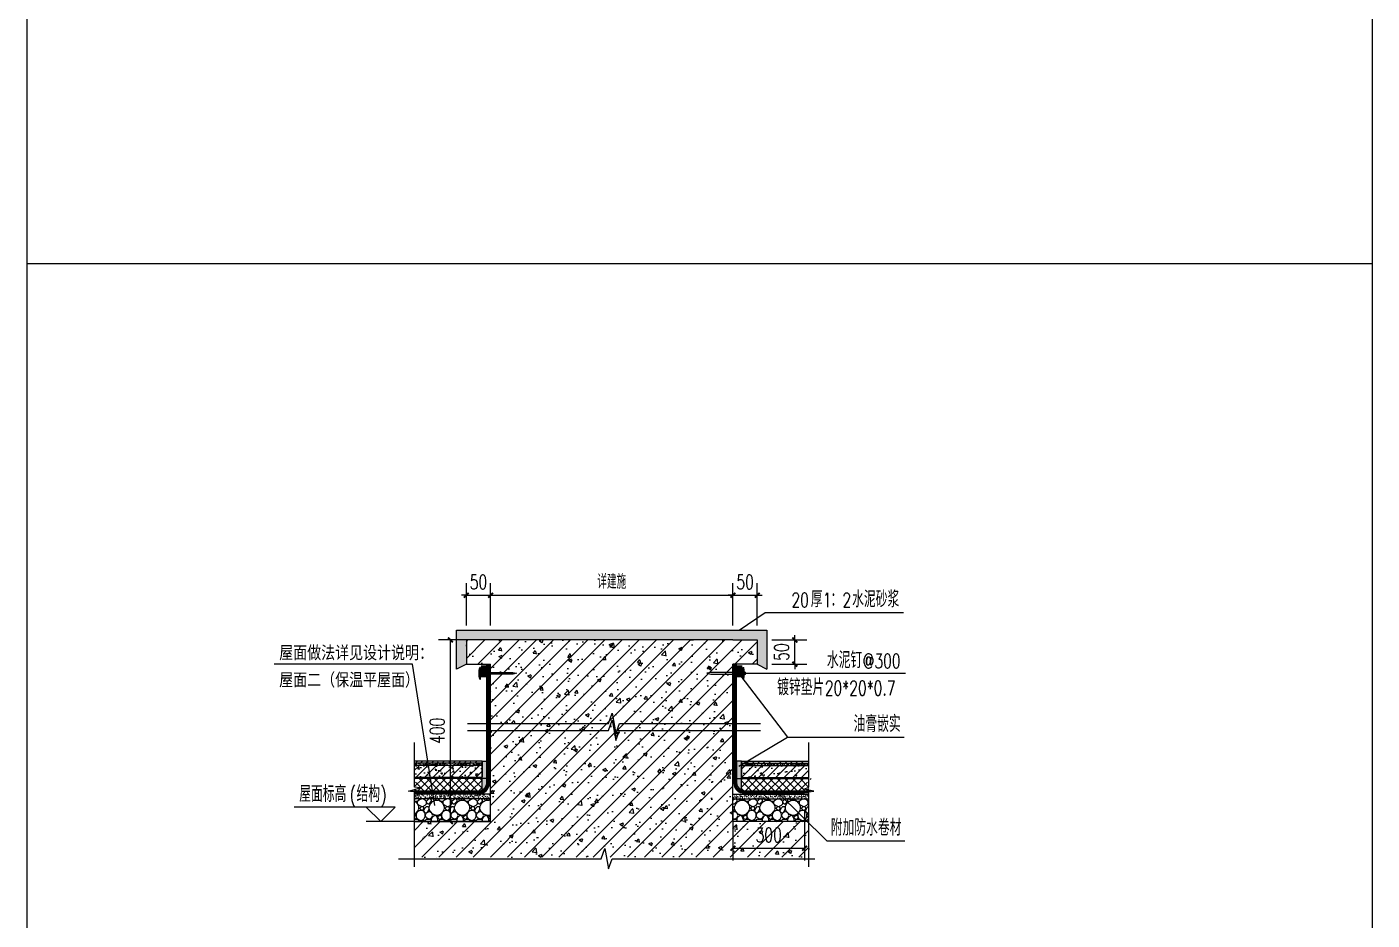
# Model space of a CAD drawing. Extents: x 1738711 to 2346805, y 1189731 to 2516152.
# Drawn here: x 1996807 to 2002358, y 1222824 to 1226512 of the extents above; entities that cross this region are included whole.
import ezdxf

# ---------------------------------------------------------------- set-up
doc = ezdxf.new("R2010")
doc.units = 0
doc.header["$LTSCALE"] = 1000
doc.header["$MEASUREMENT"] = 0
doc.linetypes.add('HIDDEN', pattern=[9.524999999999999, 6.35, -3.175])
for name, color, linetype in [('0000填充', 251, 'Continuous'), ('3', 3, 'Continuous'), ('4', 4, 'Continuous'), ('AE-BRIC', 40, 'Continuous'), ('AE-STRU-MATE', 8, 'Continuous'), ('DIM_ELEV', 3, 'Continuous'), ('DIM_LEAD', 3, 'Continuous'), ('DIM_SYMB', 3, 'Continuous'), ('HATCH', 9, 'Continuous'), ('LT', 3, 'Continuous'), ('PUB_DIM', 3, 'Continuous'), ('PUB_TEXT', 7, 'Continuous'), ('WALL', 40, 'Continuous'), ('WINDOW', 144, 'Continuous'), ('WINDOW_TEXT', 7, 'Continuous'), ('保温', 6, 'Continuous')]:
    doc.layers.add(name, color=color, linetype=linetype)
doc.styles.add('_HZTXT', font='SIMSUN.TTF', dxfattribs={"width": 0.8})
doc.styles.add('_TCH_DIM', font='SIMPLEX', dxfattribs={"bigfont": 'GBCBIG'})
doc.styles.add('_TCH_DIM_T3', font='SIMPLEX', dxfattribs={"width": 0.7058823529411765, "bigfont": 'GBCBIG'})
doc.dimstyles.new('_TCH_ARCH&&10', dxfattribs={"dimtxt": 29.75, "dimasz": 10, "dimexe": 25, "dimexo": 30, "dimgap": 12.625, "dimtad": 1, "dimdec": 0, "dimzin": 0, "dimdsep": 46, "dimtxsty": '_TCH_DIM_T3', "dimblk": 'ARCHTICK', "dimcen": 0.09, "dimclrt": 7, "dimazin": 2, "dimtfac": 1, "dimtdec": 0, "dimtix": 1, "dimtmove": 2, "dimatfit": 3, "dimfxl": 50, "dimtolj": 1, "dimtzin": 0, "dimarcsym": 0})
pattern_1 = [(0, (-362317.4610418715, -117735.685015968), (0, 52.5), [2.625, -7.875, 2.625, -39.375]), (0, (-362304.3360418715, -117730.435015968), (0, 52.5), [2.625, -49.875]), (0, (-362330.5860418715, -117725.185015968), (0, 52.5), [5.25, -47.25]), (0, (-362343.7110418715, -117722.560015968), (0, 52.5), [7.875, -44.625]), (0, (-362317.4610418715, -117719.935015968), (0, 52.5), [5.25, -5.25, 7.875, -34.125]), (0, (-362320.0860418715, -117712.060015968), (0, 52.5), [7.875, -44.625]), (0, (-362333.2110418715, -117709.435015968), (0, 52.5), [7.875, -18.375, 7.875, -18.375]), (0, (-362343.7110418715, -117701.560015968), (0, 52.5), [7.875, -2.625, 2.625, -39.375]), (0, (-362309.5860418715, -117696.310015968), (0, 52.5), [2.625, -49.875]), (0, (-362320.0860418715, -117691.060015968), (0, 52.5), [5.25, -47.25]), (90, (-362354.2110418715, -117688.435015968), (-52.5, 3.21459167878374e-15), [5.25, -47.25]), (90, (-362348.9610418715, -117725.185015968), (-52.5, 3.21459167878374e-15), [2.625, -5.25, 7.875, -36.75]), (90, (-362335.8360418715, -117719.935015968), (-52.5, 3.21459167878374e-15), [10.5, -2.625, 2.625, -36.75]), (90, (-362327.9610418715, -117706.810015968), (-52.5, 3.21459167878374e-15), [7.875, -44.625]), (90, (-362325.3360418715, -117730.435015968), (-52.5, 3.21459167878374e-15), [5.25, -47.25]), (90, (-362322.7110418715, -117688.435015968), (-52.5, 3.21459167878374e-15), [5.25, -47.25]), (90, (-362320.0860418715, -117719.935015968), (-52.5, 3.21459167878374e-15), [5.25, -26.25, 2.625, -18.375]), (90, (-362312.2110418715, -117693.685015968), (-52.5, 3.21459167878374e-15), [2.625, -2.625, 2.625, -44.625]), (90, (-362309.5860418715, -117717.310015968), (-52.5, 3.21459167878374e-15), [5.25, -7.875, 5.25, -34.125]), (90, (-362306.9610418715, -117730.435015968), (-52.5, 3.21459167878374e-15), [5.25, -47.25]), (45, (-362351.5860418715, -117730.435015968), (3.108624468950438e-15, 52.49999991190334), [7.424602500000001, -14.8492414, 11.13693, -40.8354373]), (45, (-362354.2110418715, -117730.435015968), (3.108624468950438e-15, 52.49999991190334), [7.42462119, -66.8215905]), (45, (-362325.3360418715, -117725.185015968), (3.108624468950438e-15, 52.49999991190334), [7.42462119, -66.8215905]), (45, (-362330.5860418715, -117698.935015968), (3.108624468950438e-15, 52.49999991190334), [7.42462119, -66.8215905]), (45, (-362306.9610418715, -117725.185015968), (3.108624468950438e-15, 52.49999991190334), [7.42462119, -66.8215905]), (45, (-362351.5860418715, -117719.935015968), (3.108624468950438e-15, 52.49999991190334), [3.71231056, -70.533897]), (45, (-362346.3360418715, -117704.185015968), (3.108624468950438e-15, 52.49999991190334), [3.71231056, -70.533897]), (45, (-362341.0860418715, -117722.560015968), (3.108624468950438e-15, 52.49999991190334), [3.71231056, -70.533897]), (45, (-362335.8360418715, -117704.185015968), (3.108624468950438e-15, 52.49999991190334), [3.71231056, -70.533897]), (45, (-362320.0860418715, -117714.685015968), (3.108624468950438e-15, 52.49999991190334), [3.71231056, -70.533897]), (45, (-362320.0860418715, -117685.810015968), (3.108624468950438e-15, 52.49999991190334), [3.71231056, -70.533897]), (45, (-362314.8360418715, -117691.060015968), (3.108624468950438e-15, 52.49999991190334), [3.71231056, -70.533897]), (45, (-362312.2110418715, -117719.935015968), (3.108624468950438e-15, 52.49999991190334), [3.71231056, -70.533897]), (45, (-362309.5860418715, -117733.060015968), (3.108624468950438e-15, 52.49999991190334), [3.71231056, -70.533897]), (45, (-362309.5860418715, -117712.060015968), (3.108624468950438e-15, 52.49999991190334), [3.71231056, -70.533897]), (45, (-362309.5860418715, -117685.810015968), (3.108624468950438e-15, 52.49999991190334), [3.71231056, -70.533897]), (45, (-362306.9610418715, -117696.310015968), (3.108624468950438e-15, 52.49999991190334), [3.71231056, -70.533897]), (135, (-362317.4610418715, -117691.060015968), (-52.49999991190334, 3.108624468950438e-15), [3.71231056, -70.533897]), (135, (-362312.2110418715, -117685.810015968), (-52.49999991190334, 3.108624468950438e-15), [3.71231056, -70.533897]), (135, (-362309.5860418715, -117696.310015968), (-52.49999991190334, 3.108624468950438e-15), [3.71231056, -70.533897]), (135, (-362301.7110418715, -117685.810015968), (-52.49999991190334, 3.108624468950438e-15), [3.71231056, -70.533897]), (135, (-362327.9610418715, -117704.185015968), (-52.49999991190334, 3.108624468950438e-15), [3.71231056, -70.533897]), (135, (-362333.2110418715, -117709.435015968), (-52.49999991190334, 3.108624468950438e-15), [3.71231056, -70.533897]), (135, (-362348.9610418715, -117722.560015968), (-52.49999991190334, 3.108624468950438e-15), [3.71231056, -70.533897]), (135, (-362343.7110418715, -117722.560015968), (-52.49999991190334, 3.108624468950438e-15), [3.71231056, -70.533897]), (135, (-362338.4610418715, -117704.185015968), (-52.49999991190334, 3.108624468950438e-15), [3.71231056, -70.533897]), (135, (-362348.9610418715, -117712.060015968), (-52.49999991190334, 3.108624468950438e-15), [3.71231056, -70.533897]), (135, (-362317.4610418715, -117719.935015968), (-52.49999991190334, 3.108624468950438e-15), [3.71231056, -70.533897]), (135, (-362309.5860418715, -117714.685015968), (-52.49999991190334, 3.108624468950438e-15), [3.71231056, -70.533897]), (135, (-362306.9610418715, -117725.185015968), (-52.49999991190334, 3.108624468950438e-15), [3.71231056, -70.533897]), (135, (-362306.9610418715, -117719.935015968), (-52.49999991190334, 3.108624468950438e-15), [3.71231056, -70.533897]), (135, (-362304.3360418715, -117730.435015968), (-52.49999991190334, 3.108624468950438e-15), [3.71231056, -70.533897]), (135, (-362346.3360418715, -117698.935015968), (-52.49999991190334, 3.108624468950438e-15), [7.42462119, -66.8215905]), (135, (-362320.0860418715, -117714.685015968), (-52.49999991190334, 3.108624468950438e-15), [7.42462119, -66.8215905]), (135, (-362322.7110418715, -117733.060015968), (-52.49999991190334, 3.108624468950438e-15), [18.56155294, -55.6846584]), (26.56505119999999, (-362354.2110418715, -117709.435015968), (52.49999977695716, 4.279677594531961e-07), [5.8695, -111.524063]), (26.56505119999999, (-362346.3360418715, -117725.185015968), (52.49999977695716, 4.279677594531961e-07), [5.8695, -111.524063]), (26.56505119999999, (-362335.8360418715, -117701.560015968), (52.49999977695716, 4.279677594531961e-07), [5.8695, -111.524063]), (26.56505119999999, (-362314.8360418715, -117735.685015968), (52.49999977695716, 4.279677594531961e-07), [5.8695, -111.524063]), (26.56505119999999, (-362322.7110418715, -117722.560015968), (52.49999977695716, 4.279677594531961e-07), [5.8695, -111.524063]), (26.56505119999999, (-362317.4610418715, -117712.060015968), (52.49999977695716, 4.279677594531961e-07), [5.8695, -111.524063]), (26.56505119999999, (-362325.3360418715, -117693.685015968), (52.49999977695716, 4.279677594531961e-07), [5.8695, -111.524063]), (26.56505119999999, (-362306.9610418715, -117696.310015968), (52.49999977695716, 4.279677594531961e-07), [5.8695, -111.524063]), (63.43494880000001, (-362348.9610418715, -117709.435015968), (5.230833899361187e-08, 52.49999996478687), [5.8695, -111.524063]), (63.43494880000001, (-362348.9610418715, -117706.810015968), (5.230833899361187e-08, 52.49999996478687), [5.8695, -111.524063]), (63.43494880000001, (-362327.9610418715, -117698.935015968), (5.230833899361187e-08, 52.49999996478687), [11.739, -105.654563]), (63.43494880000001, (-362309.5860418715, -117701.560015968), (5.230833899361187e-08, 52.49999996478687), [5.8695, -111.524063]), (63.43494880000001, (-362312.2110418715, -117709.435015968), (5.230833899361187e-08, 52.49999996478687), [5.8695, -111.524063]), (63.43494880000001, (-362338.4610418715, -117719.935015968), (5.230833899361187e-08, 52.49999996478687), [5.8695, -111.524063]), (63.43494880000001, (-362312.2110418715, -117691.060015968), (5.230833899361187e-08, 52.49999996478687), [5.8695, -111.524063]), (63.43494880000001, (-362304.3360418715, -117693.685015968), (5.230833899361187e-08, 52.49999996478687), [5.8695, -111.524063]), (116.5650512, (-362351.5860418715, -117693.685015968), (-4.279677781049429e-07, 52.49999977695715), [5.869499999999995, -111.5240629999999]), (116.5650512, (-362322.7110418715, -117735.685015968), (-4.279677781049429e-07, 52.49999977695715), [5.869499999999995, -111.5240629999999]), (116.5650512, (-362346.3360418715, -117701.560015968), (-4.279677781049429e-07, 52.49999977695715), [5.869499999999995, -111.5240629999999]), (116.5650512, (-362306.9610418715, -117706.810015968), (-4.279677781049429e-07, 52.49999977695715), [5.869499999999995, -111.5240629999999]), (116.5650512, (-362325.3360418715, -117709.435015968), (-4.279677781049429e-07, 52.49999977695715), [5.869499999999995, -111.5240629999999]), (116.5650512, (-362309.5860418715, -117698.935015968), (-4.279677781049429e-07, 52.49999977695715), [5.869499999999995, -111.5240629999999]), (116.5650512, (-362335.8360418715, -117709.435015968), (-4.279677781049429e-07, 52.49999977695715), [5.869499999999995, -111.5240629999999]), (116.5650512, (-362346.3360418715, -117719.935015968), (-4.279677781049429e-07, 52.49999977695715), [5.869499999999995, -111.5240629999999]), (153.4349488, (-362348.9610418715, -117696.310015968), (-52.49999996478687, 5.230834521086081e-08), [5.8695, -111.524063]), (153.4349488, (-362330.5860418715, -117725.185015968), (-52.49999996478687, 5.230834521086081e-08), [5.8695, -111.524063]), (153.4349488, (-362341.0860418715, -117701.560015968), (-52.49999996478687, 5.230834521086081e-08), [5.8695, -111.524063]), (153.4349488, (-362309.5860418715, -117722.560015968), (-52.49999996478687, 5.230834521086081e-08), [5.8695, -111.524063]), (153.4349488, (-362317.4610418715, -117735.685015968), (-52.49999996478687, 5.230834521086081e-08), [5.8695, -111.524063]), (153.4349488, (-362312.2110418715, -117693.685015968), (-52.49999996478687, 5.230834521086081e-08), [5.8695, -111.524063]), (153.4349488, (-362320.0860418715, -117712.060015968), (-52.49999996478687, 5.230834521086081e-08), [5.8695, -111.524063]), (153.4349488, (-362348.9610418715, -117696.310015968), (-52.49999996478687, 5.230834521086081e-08), [5.8695, -111.524063]), (153.4349488, (-362301.7110418715, -117709.435015968), (-52.49999996478687, 5.230834521086081e-08), [5.8695, -111.524063]), (243.4349488, (-362351.5860418715, -117730.435015968), (-5.230832345048952e-08, -52.49999996478687), [5.8695, -111.524063])]
pattern_2 = [(45, (-362354.2110418715, -117735.685015968), (-11.22532015133644, 11.22532015133644), []), (45, (-362342.9857168701, -117735.685015968), (-11.22532015133644, 11.22532015133644), [7.9375, -3.96875])]
pattern_3 = [(37.50000000000001, (-362354.2110418715, -117735.685015968), (-0.160003129598405, 4.894132373293424), [0, -3.8608, 0, -4.318000000000001, 0, -4.1275]), (7.499999999999999, (-362354.2110418715, -117735.685015968), (4.495232831380026, 7.168251005683541), [0, -2.0828, 0, -3.4798, 0, -1.3335]), (327.5, (-362357.335241871, -117735.685015968), (7.909923702414579, 0.01437184678545611), [0, -1.27, 0, -4.572, 0, -5.969]), (317.5, (-362357.335241871, -117735.685015968), (7.635564524722972, 2.229293232572162), [0, -0.635, 0, -2.9972, 0, -3.429])]
pattern_4 = [(45, (-362354.2110418715, -117735.685015968), (-8.838834764831843, 8.838834764831844), []), (49.99999999999999, (-362354.2110418715, -117735.685015968), (35.86300913003767, -3.137606749129755), [3.75, -41.25]), (355, (-362354.2110418715, -117735.685015968), (-6.937566680650001, 37.60960668500059), [3, -33]), (100.4514, (-362351.2224578708, -117735.9464829681), (28.92546908570108, 34.47197710304768), [3.1870095, -35.0571056]), (46.18420000000002, (-362354.2110418715, -117725.685015968), (53.36205243128222, -8.275950716450904), [5.624999999999995, -61.87499999999996]), (96.6356, (-362349.7642046213, -117726.3746813182), (46.73313527743517, 48.70589354502209), [4.780514399999999, -52.58565]), (351.1842, (-362354.2110418715, -117725.685015968), (46.73309725668136, 48.70593004626623), [4.5, -49.5]), (21, (-362349.2110418715, -117728.185015968), (29.84535260592308, -20.13094453326694), [3.75, -41.25]), (326.0000000000001, (-362349.2110418715, -117728.185015968), (12.16576659607909, 36.25750225234265), [3, -33]), (71.4514, (-362346.7239302211, -117729.8625962681), (42.0111314290745, 16.12652483549762), [3.1870095, -35.0571056]), (37.50000000000001, (-362354.2110418715, -117735.685015968), (0.6079927658645334, 16.64469269156557), [0, -32.59999999999999, 0, -33.5, 0, -33.125]), (7.499999999999999, (-362354.2110418715, -117735.685015968), (13.15347687210743, 19.72058559411801), [0, -19.1, 0, -31.85, 0, -12.625]), (327.5, (-362365.36104187, -117735.685015968), (26.69112180862045, -1.12774358671899), [0, -12.5, 0, -39, 0, -51.75]), (317.5, (-362370.36104187, -117735.685015968), (29.15930846711931, 5.005249116615882), [0, -16.25, 0, -25.9, 0, -36.75])]
pattern_5 = [(45, (-362354.2110418715, -117731.685015968), (-7.857724105935508, 7.857724105935509), []), (135, (-362354.2110418715, -117731.685015968), (-7.857724105935509, -7.857724105935508), [])]
pattern_6 = [(37.50000000000001, (-362354.2110418715, -117735.685015968), (-0.2000039119980063, 6.11766546661678), [0, -4.826, 0, -5.397500000000001, 0, -5.159375000000001]), (7.499999999999999, (-362354.2110418715, -117735.685015968), (5.619041039225032, 8.960313757104426), [0, -2.6035, 0, -4.34975, 0, -1.666875]), (327.5, (-362358.1162918713, -117735.685015968), (9.887404628018224, 0.01796480848182014), [0, -1.5875, 0, -5.715, 0, -7.461250000000001]), (317.5, (-362358.1162918713, -117735.685015968), (9.544455655903715, 2.786616540715202), [0, -0.79375, 0, -3.7465, 0, -4.28625])]

# ---------------------------------------------------------------- blocks, each defined once
blk = doc.blocks.new('DINGZI')
at = {"layer": 'WINDOW', "linetype": 'ByBlock'}
for p, q in [((-30.84766016970389, 18.78773624077439), (-41.66627048025839, 16.62768540252)), ((-41.66627048025839, 16.62768540252), (-30.84766016993672, 14.58368244208395)), ((61.43212714721449, 18.96943968697451), (-30.84766016970389, 18.78773624077439)), ((-30.84766016993672, 14.58368244208395), (61.43212714744732, 14.7653858885169)), ((61.43212714744732, 34.19219074165449), (64.02112567424774, 34.19219074188732)), ((61.43212714744732, 0), (61.43212714744732, 34.19219074165449)), ((61.43212714744732, 14.7653858885169), (61.43212714721449, 18.96943968697451)), ((64.02112567424774, 0), (61.43212714744732, 0))]:
    blk.add_line(p, q, dxfattribs=at)
blk.add_arc((-19.91785469138995, 17.09609537082724), 85.66229568368618, 348.4878635471591, 11.51213645284096, dxfattribs=at)
blk = doc.blocks.new('_ArchTick')
at = {"color": 0, "linetype": 'ByBlock', "const_width": 0.4}
blk.add_lwpolyline([(-0.5, -0.5), (0.5, 0.5)], dxfattribs=at)
blk = doc.blocks.new('*D3973')
at = {"layer": 'Defpoints', "color": 0, "transparency": 16777216}
for p in [(-230.8485391516748, 474.0360762055498), (-148.1529479250312, 474.0360762055498), (-148.152947924947, 99.02047776518155)]:
    blk.add_point(p, dxfattribs=at)
at = {"layer": 'PUB_DIM', "color": 0, "lineweight": -2, "transparency": 16777216}
for p, q in [((-178.1529479250312, 474.0360762055498), (-255.8485391516748, 474.0360762055498)), ((-230.8485391516749, 99.02047776518158), (-230.8485391516748, 474.0360762055498)), ((-178.152947924947, 99.02047776518157), (-255.8485391516749, 99.02047776518158))]:
    blk.add_line(p, q, dxfattribs=at)
at = {"layer": 'PUB_DIM', "color": 0, "lineweight": -2, "transparency": 16777216, "xscale": 10, "yscale": 10, "zscale": 10}
for p, rotation in [((-230.8485391516748, 474.0360762055498), 90), ((-230.8485391516749, 99.02047776518158), 270)]:
    blk.add_blockref('_ArchTick', p, dxfattribs=dict(at, rotation=rotation))
at = {"layer": 'PUB_DIM', "color": 7, "transparency": 16777216, "insert": (-258.3485391516749, 286.5282769853656), "char_height": 29.75, "attachment_point": 5, "rotation": 90, "style": '_TCH_DIM_T3'}
blk.add_mtext('\\A1;400', dxfattribs=at)
blk = doc.blocks.new('*D3974')
at = {"layer": 'Defpoints', "color": 0, "transparency": 16777216}
for p in [(351.8470520749106, 566.2583783821453), (-148.1529479250312, 474.0360762053169), (351.8470520749106, 474.0360762053022)]:
    blk.add_point(p, dxfattribs=at)
at = {"layer": 'PUB_DIM', "color": 0, "lineweight": -2, "transparency": 16777216}
for p, q in [((-148.1529479250312, 504.0360762053169), (-148.1529479250312, 591.2583783821453)), ((351.8470520749106, 504.0360762053022), (351.8470520749106, 591.2583783821453)), ((-148.1529479250312, 566.2583783821453), (351.8470520749106, 566.2583783821453))]:
    blk.add_line(p, q, dxfattribs=at)
at = {"layer": 'PUB_DIM', "color": 0, "lineweight": -2, "transparency": 16777216, "xscale": 10, "yscale": 10, "zscale": 10, "rotation": 180}
blk.add_blockref('_ArchTick', (-148.1529479250312, 566.2583783821453), dxfattribs=at)
at = {"layer": 'PUB_DIM', "color": 0, "lineweight": -2, "transparency": 16777216, "xscale": 10, "yscale": 10, "zscale": 10}
blk.add_blockref('_ArchTick', (351.8470520749106, 566.2583783821453), dxfattribs=at)
at = {"layer": 'PUB_DIM', "color": 7, "transparency": 16777216, "insert": (101.8470520749397, 594.5786908821453), "char_height": 29.75, "attachment_point": 5, "style": '_TCH_DIM_T3'}
blk.add_mtext('\\A1;详建施', dxfattribs=at)
blk = doc.blocks.new('*D3975')
at = {"layer": 'Defpoints', "color": 0, "transparency": 16777216}
for p in [(351.8470520749688, 153.5285337246023), (499.3942379315849, 153.5285337246023), (499.3942379315849, 44.05565605692932)]:
    blk.add_point(p, dxfattribs=at)
at = {"layer": 'PUB_DIM', "color": 0, "lineweight": -2, "transparency": 16777216}
for p, q in [((351.8470520749688, 123.5285337246023), (351.8470520749688, 19.05565605692931)), ((499.3942379315849, 123.5285337246023), (499.3942379315849, 19.05565605692934)), ((351.8470520749688, 44.05565605692932), (499.3942379315849, 44.05565605692932))]:
    blk.add_line(p, q, dxfattribs=at)
at = {"layer": 'PUB_DIM', "color": 0, "lineweight": -2, "transparency": 16777216, "xscale": 10, "yscale": 10, "zscale": 10, "rotation": 180}
blk.add_blockref('_ArchTick', (351.8470520749688, 44.05565605692932), dxfattribs=at)
at = {"layer": 'PUB_DIM', "color": 0, "lineweight": -2, "transparency": 16777216, "xscale": 10, "yscale": 10, "zscale": 10}
blk.add_blockref('_ArchTick', (499.3942379315849, 44.05565605692932), dxfattribs=at)
at = {"layer": 'PUB_DIM', "color": 7, "transparency": 16777216, "insert": (425.6206450032768, 71.55565605692932), "char_height": 29.75, "attachment_point": 5, "style": '_TCH_DIM_T3'}
blk.add_mtext('\\A1;300', dxfattribs=at)
blk = doc.blocks.new('*D3976')
at = {"layer": 'Defpoints', "color": 0, "transparency": 16777216}
for p in [(401.8470520749688, 566.2583783821319), (351.8470520749688, 474.0360762053169), (401.8470520749688, 474.0360762053169)]:
    blk.add_point(p, dxfattribs=at)
at = {"layer": 'PUB_DIM', "color": 0, "lineweight": -2, "transparency": 16777216}
for p, q in [((351.8470520749688, 504.0360762053169), (351.8470520749688, 591.2583783821319)), ((401.8470520749688, 504.0360762053169), (401.8470520749688, 591.2583783821319)), ((351.8470520749688, 566.2583783821319), (341.8470520749688, 566.2583783821319)), ((351.8470520749688, 566.2583783821319), (401.8470520749688, 566.2583783821319)), ((401.8470520749688, 566.2583783821319), (411.8470520749688, 566.2583783821319))]:
    blk.add_line(p, q, dxfattribs=at)
at = {"layer": 'PUB_DIM', "color": 0, "lineweight": -2, "transparency": 16777216, "xscale": 10, "yscale": 10, "zscale": 10}
blk.add_blockref('_ArchTick', (351.8470520749688, 566.2583783821319), dxfattribs=at)
at = {"layer": 'PUB_DIM', "color": 0, "lineweight": -2, "transparency": 16777216, "xscale": 10, "yscale": 10, "zscale": 10, "rotation": 180}
blk.add_blockref('_ArchTick', (401.8470520749688, 566.2583783821319), dxfattribs=at)
at = {"layer": 'PUB_DIM', "color": 7, "transparency": 16777216, "insert": (376.8470520749688, 593.7583783821319), "char_height": 29.75, "attachment_point": 5, "style": '_TCH_DIM_T3'}
blk.add_mtext('\\A1;50', dxfattribs=at)
blk = doc.blocks.new('*D3977')
at = {"layer": 'Defpoints', "color": 0, "transparency": 16777216}
for p in [(-148.1529479250312, 566.2583783821319), (-198.1529479250312, 474.0360762053169), (-148.1529479250312, 474.0360762053169)]:
    blk.add_point(p, dxfattribs=at)
at = {"layer": 'PUB_DIM', "color": 0, "lineweight": -2, "transparency": 16777216}
for p, q in [((-198.1529479250312, 504.0360762053169), (-198.1529479250312, 591.2583783821319)), ((-148.1529479250312, 504.0360762053169), (-148.1529479250312, 591.2583783821319)), ((-198.1529479250312, 566.2583783821319), (-208.1529479250312, 566.2583783821319)), ((-198.1529479250312, 566.2583783821319), (-148.1529479250312, 566.2583783821319)), ((-148.1529479250312, 566.2583783821319), (-138.1529479250312, 566.2583783821319))]:
    blk.add_line(p, q, dxfattribs=at)
at = {"layer": 'PUB_DIM', "color": 0, "lineweight": -2, "transparency": 16777216, "xscale": 10, "yscale": 10, "zscale": 10}
blk.add_blockref('_ArchTick', (-198.1529479250312, 566.2583783821319), dxfattribs=at)
at = {"layer": 'PUB_DIM', "color": 0, "lineweight": -2, "transparency": 16777216, "xscale": 10, "yscale": 10, "zscale": 10, "rotation": 180}
blk.add_blockref('_ArchTick', (-148.1529479250312, 566.2583783821319), dxfattribs=at)
at = {"layer": 'PUB_DIM', "color": 7, "transparency": 16777216, "insert": (-173.1529479250312, 593.7583783821319), "char_height": 29.75, "attachment_point": 5, "style": '_TCH_DIM_T3'}
blk.add_mtext('\\A1;50', dxfattribs=at)
blk = doc.blocks.new('*D3978')
at = {"layer": 'Defpoints', "color": 0, "transparency": 16777216}
for p in [(401.8470520749688, 474.0360762053169), (479.6011651828885, 474.0360762053169), (401.8470520749688, 424.0360762053169)]:
    blk.add_point(p, dxfattribs=at)
at = {"layer": 'PUB_DIM', "color": 0, "lineweight": -2, "transparency": 16777216}
for p, q in [((431.8470520749688, 474.0360762053169), (504.6011651828885, 474.0360762053169)), ((479.6011651828885, 474.0360762053169), (479.6011651828885, 484.0360762053169)), ((479.6011651828885, 424.0360762053169), (479.6011651828885, 474.0360762053169)), ((431.8470520749688, 424.0360762053169), (504.6011651828885, 424.0360762053169)), ((479.6011651828885, 424.0360762053169), (479.6011651828885, 414.0360762053169))]:
    blk.add_line(p, q, dxfattribs=at)
at = {"layer": 'PUB_DIM', "color": 0, "lineweight": -2, "transparency": 16777216, "xscale": 10, "yscale": 10, "zscale": 10}
for p, rotation in [((479.6011651828885, 474.0360762053169), 270), ((479.6011651828885, 424.0360762053169), 90)]:
    blk.add_blockref('_ArchTick', p, dxfattribs=dict(at, rotation=rotation))
at = {"layer": 'PUB_DIM', "color": 7, "transparency": 16777216, "insert": (452.1011651828884, 449.036076205317), "char_height": 29.75, "attachment_point": 5, "rotation": 90, "style": '_TCH_DIM_T3'}
blk.add_mtext('\\A1;50', dxfattribs=at)
blk = doc.blocks.new('A$C02A1237D')
at = {"layer": '0000填充'}
h = blk.add_hatch(dxfattribs=at)
h.set_pattern_fill('AR-SAND', color=256, scale=2, style=0)
h.set_pattern_definition([(37.50000000000001, (-1196421.105762068, -455205.4443439431), (-0.160003129598405, 4.894132373293424), [0, -3.8608, 0, -4.318000000000001, 0, -4.1275]), (7.499999999999999, (-1196421.105762068, -455205.4443439431), (4.495232831380026, 7.168251005683541), [0, -2.0828, 0, -3.4798, 0, -1.3335]), (327.5, (-1196424.229962068, -455205.4443439431), (7.909923702414579, 0.014371846785457), [0, -1.27, 0, -4.572, 0, -5.969]), (317.5, (-1196424.229962068, -455205.4443439431), (7.635564524722973, 2.229293232572163), [0, -0.635, 0, -2.9972, 0, -3.429])])
h.paths.add_polyline_path([(-218.1529479250312, 494.0360762055498), (-218.1529479250312, 414.0360762055498), (-198.1529479250312, 424.0360762055498), (-198.1529479250312, 474.0360762055498), (-148.1529479250312, 474.0360762055498), (351.8470520749688, 474.0360762053169), (401.8470520749688, 474.0360762053169), (401.8470520749688, 424.0360762053169), (421.8470520749688, 414.0360762053169), (421.8470520749688, 494.0360762053169)])
h = blk.add_hatch(dxfattribs=at)
h.set_pattern_fill('钢筋混凝土', color=256, scale=10, style=0)
h.set_pattern_definition([(45, (-362354.2110418715, -117735.685015968), (-17.67766952966369, 17.67766952966369), []), (49.99999999999999, (-362354.2110418715, -117735.685015968), (71.72601826007535, -6.275213498259511), [7.5, -82.5]), (355, (-362354.2110418715, -117735.685015968), (-13.8751333613, 75.21921337000119), [6, -66]), (100.4514, (-362348.2338738702, -117736.2079499681), (57.85093817140216, 68.94395420609536), [6.374019000000001, -70.1142112]), (46.18420000000002, (-362354.2110418715, -117715.685015968), (106.7241048625644, -16.55190143290181), [11.24999999999999, -123.7499999999999]), (96.6356, (-362345.3173673712, -117717.0643466681), (93.46627055487033, 97.41178709004417), [9.561028799999999, -105.1713]), (351.1842, (-362354.2110418715, -117715.685015968), (93.46619451336272, 97.41186009253246), [9, -99]), (21, (-362344.2110418715, -117720.685015968), (59.69070521184616, -40.26188906653388), [7.5, -82.5]), (326.0000000000001, (-362344.2110418715, -117720.685015968), (24.33153319215817, 72.5150045046853), [6, -66]), (71.4514, (-362339.2368185706, -117724.0401765681), (84.02226285814899, 32.25304967099524), [6.374019000000001, -70.1142112]), (37.50000000000001, (-362354.2110418715, -117735.685015968), (1.215985531729067, 33.28938538313115), [0, -65.19999999999999, 0, -67, 0, -66.25]), (7.499999999999999, (-362354.2110418715, -117735.685015968), (26.30695374421486, 39.44117118823603), [0, -38.2, 0, -63.7, 0, -25.25]), (327.5, (-362376.5110418703, -117735.685015968), (53.3822436172409, -2.255487173437976), [0, -25, 0, -78, 0, -103.5]), (317.5, (-362386.5110418703, -117735.685015968), (58.31861693423862, 10.01049823323177), [0, -32.5, 0, -51.8, 0, -73.5])])
h.paths.add_polyline_path([(401.8470520749688, 424.0360762053169), (401.8470520749688, 474.0360762053169), (-198.1529479250312, 474.0360762055498), (-198.1529479250312, 424.0360762055498), (-148.1529479250312, 424.0360762055498), (-148.1529479250312, 99.02047776523978), (351.8470520749688, 99.02047776523978), (351.8470520749688, 424.0360762053169)])
h = blk.add_hatch(dxfattribs=at)
h.set_pattern_fill('ANSI33', color=256, scale=5, style=0)
h.set_pattern_definition(pattern_2)
h.paths.add_polyline_path([(-165.7001337818801, 224.0360762055498), (-165.7001337818801, 220.0352762853727), (-304.9070610329509, 220.0352762853727), (-304.9070610329509, 224.0360762055498)])
h = blk.add_hatch(color=256, dxfattribs=at)
h.dxf.hatch_style = 1
edge = h.paths.add_edge_path()
edge.add_arc((-174.7001951304943, 180.281686952352), 18.99999999954156, 298.27371363053885, 359.9999999999928, ccw=False)
edge.add_line((-165.7001951309527, 163.5484864219445), (-165.7001951309527, 224.0556560568511))
edge.add_line((-165.7001951309527, 224.0556560568511), (-155.7001951309527, 224.0556560568511))
edge.add_line((-155.7001951309527, 224.0556560568511), (-155.7001951309527, 180.2816869523496))
h = blk.add_hatch(color=256, dxfattribs=at)
h.dxf.hatch_style = 1
edge = h.paths.add_edge_path()
edge.add_arc((378.3942992804319, 180.281686952352), 18.99999999954156, 180.0000000000072, 241.7262863694612)
edge.add_line((369.3942992808903, 163.5484864219445), (369.3942992808903, 224.0556560568511))
edge.add_line((369.3942992808903, 224.0556560568511), (359.3942992808903, 224.0556560568511))
edge.add_line((359.3942992808903, 224.0556560568511), (359.3942992808903, 180.2816869523496))
h = blk.add_hatch(dxfattribs=at)
h.set_pattern_fill('ANSI33', color=256, scale=5, style=0)
h.set_pattern_definition(pattern_2)
h.paths.add_polyline_path([(369.3942379318178, 224.0360762055498), (369.3942379318178, 220.0352762853727), (508.6011651828885, 220.0352762853727), (508.6011651828885, 224.0360762055498)])
h = blk.add_hatch(dxfattribs=at)
h.set_pattern_fill('AR-SAND', color=256, scale=2, style=0)
h.set_pattern_definition(pattern_3)
h.paths.add_polyline_path([(-165.7001337818801, 220.0352762853727), (-165.7001337818801, 215.0342763855588), (-304.9070610329509, 215.0342763855588), (-304.9070610329509, 220.0352762856055)])
h = blk.add_hatch(dxfattribs=at)
h.set_pattern_fill('钢筋混凝土', color=256, scale=5, style=0)
h.set_pattern_definition(pattern_4)
h.paths.add_polyline_path([(-166.2001337818801, 215.0342763855588), (-166.2001337818801, 190.0292768853251), (-304.9070610329509, 190.0292768853251), (-304.9070610329509, 215.0342763855588)])
h = blk.add_hatch(dxfattribs=at)
h.set_pattern_fill('AR-SAND', color=256, scale=2, style=0)
h.set_pattern_definition(pattern_3)
h.paths.add_polyline_path([(369.3942379318178, 220.0352762853727), (369.3942379318178, 215.0342763855588), (508.6011651828885, 215.0342763855588), (508.6011651828885, 220.0352762856055)])
h = blk.add_hatch(dxfattribs=at)
h.set_pattern_fill('钢筋混凝土', color=256, scale=5, style=0)
h.set_pattern_definition(pattern_4)
h.paths.add_polyline_path([(369.8942379318178, 215.0342763855588), (369.8942379318178, 190.0292768853251), (508.6011651828885, 190.0292768853251), (508.6011651828885, 215.0342763855588)])
h = blk.add_hatch(dxfattribs=at)
h.set_pattern_fill('ANSI37', color=256, scale=7, style=0)
h.set_pattern_definition(pattern_5)
edge = h.paths.add_edge_path()
edge.add_line((-305.4001157768071, 188.9355244827311), (-305.4001157768071, 185.8620891827095))
edge.add_line((-305.4001157768071, 185.8620891827095), (-294.4176793452436, 183.9299038196914))
edge.add_line((-294.4176793452436, 183.9299038196914), (-304.9070610329592, 179.6547429533675))
edge.add_line((-304.9070610329592, 179.6547429533675), (-304.9070610329593, 161.7805914051322))
edge.add_line((-304.9070610329593, 161.7805914051322), (-174.700168526936, 161.7807327693603))
edge.add_arc((-174.7001891550324, 180.7807327689999), 18.99999999965076, 270.0000622054141, 298.2736893379577)
edge.add_line((-165.7001962500748, 164.0475284226279), (-165.7001937190579, 188.0284656634402))
edge.add_line((-165.7001937190579, 188.0284656634402), (-304.9070582091888, 188.0281593423649))
edge.add_line((-304.9070582091888, 188.0281593423649), (-304.9070610329592, 189.0053136143833))
edge.add_line((-304.9070610329592, 189.0053136143833), (-305.4001157768071, 188.9355244827311))
h = blk.add_hatch(dxfattribs=at)
h.set_pattern_fill('ANSI37', color=256, scale=7, style=0)
h.set_pattern_definition(pattern_5)
edge = h.paths.add_edge_path()
edge.add_line((378.3942726768736, 161.7807327693603), (508.601165182897, 161.7805914051322))
edge.add_line((508.601165182897, 161.7805914051322), (508.6011651828969, 179.6547429533675))
edge.add_line((508.6011651828969, 179.6547429533675), (498.1117834951812, 183.9299038196914))
edge.add_line((498.1117834951812, 183.9299038196914), (518.7749862261201, 187.5652663477231))
edge.add_line((518.7749862261201, 187.5652663477231), (508.6011651828969, 189.0053136143833))
edge.add_line((508.6011651828969, 189.0053136143833), (508.6011623591264, 188.0281593423649))
edge.add_line((508.6011623591264, 188.0281593423649), (369.3942978689956, 188.0284656634402))
edge.add_line((369.3942978689956, 188.0284656634402), (369.3943004000124, 164.0475284226279))
edge.add_arc((378.39429330497, 180.7807327689999), 18.99999999965074, 241.7263106620425, 269.9999377945861)
h = blk.add_hatch(dxfattribs=at)
h.set_pattern_fill('卵石砌体', color=256, scale=7, style=0)
h.set_pattern_definition(pattern_1)
h.paths.add_polyline_path([(-148.1529479250312, 146.0204777652398), (-148.1529479250312, 99.02047776523978), (-304.9070610329509, 99.02047776523978), (-304.9070610329509, 146.0204777652398)])
h = blk.add_hatch(dxfattribs=at)
h.set_pattern_fill('卵石砌体', color=256, scale=7, style=0)
h.set_pattern_definition(pattern_1)
h.paths.add_polyline_path([(351.8470520749688, 146.0204777652398), (351.8470520749688, 99.02047776523978), (508.6011651828885, 99.02047776523978), (508.6011651828885, 146.0204777652398)])
h = blk.add_hatch(dxfattribs=at)
h.set_pattern_fill('钢筋混凝土', color=256, scale=10, style=0)
h.set_pattern_definition([(45, (-362354.2110418715, -117735.685015968), (-17.67766952966369, 17.67766952966369), []), (49.99999999999999, (-362354.2110418715, -117735.685015968), (71.72601826007535, -6.275213498259511), [7.5, -82.5]), (355, (-362354.2110418715, -117735.685015968), (-13.8751333613, 75.21921337000119), [6, -66]), (100.4514, (-362348.2338738702, -117736.2079499681), (57.85093817140216, 68.94395420609536), [6.374019000000001, -70.1142112]), (46.18420000000002, (-362354.2110418715, -117715.685015968), (106.7241048625644, -16.55190143290181), [11.24999999999999, -123.7499999999999]), (96.6356, (-362345.3173673712, -117717.0643466681), (93.46627055487033, 97.41178709004417), [9.561028799999999, -105.1713]), (351.1842, (-362354.2110418715, -117715.685015968), (93.46619451336272, 97.41186009253246), [9, -99]), (21, (-362344.2110418715, -117720.685015968), (59.69070521184616, -40.26188906653388), [7.5, -82.5]), (326.0000000000001, (-362344.2110418715, -117720.685015968), (24.33153319215817, 72.5150045046853), [6, -66]), (71.4514, (-362339.2368185706, -117724.0401765681), (84.02226285814899, 32.25304967099524), [6.374019000000001, -70.1142112]), (37.50000000000001, (-362354.2110418715, -117735.685015968), (1.215985531729067, 33.28938538313115), [0, -65.19999999999999, 0, -67, 0, -66.25]), (7.499999999999999, (-362354.2110418715, -117735.685015968), (26.30695374421486, 39.44117118823603), [0, -38.2, 0, -63.7, 0, -25.25]), (327.5, (-362376.5110418703, -117735.685015968), (53.38224361724091, -2.25548717343798), [0, -25, 0, -78, 0, -103.5]), (317.5, (-362386.5110418703, -117735.685015968), (58.31861693423862, 10.01049823323176), [0, -32.5, 0, -51.8, 0, -73.5])])
h.paths.add_polyline_path([(-305.4001157768071, 99.02047776523978), (-305.4001157768071, 25.53287244518287), (508.6011651828885, 25.53287244518287), (508.6011651828885, 99.02047776523978)])
at = {"layer": 'AE-STRU-MATE'}
h = blk.add_hatch(dxfattribs=at)
h.set_pattern_fill('AR-SAND', color=256, scale=2.5, style=0)
h.set_pattern_definition(pattern_6)
h.paths.add_polyline_path([(-148.1529479250312, 155.7719573420472), (-148.1529479250312, 146.0204777652398), (-304.9070610329509, 146.0204777652398), (-304.9070610329509, 155.7715828621294)])
h = blk.add_hatch(dxfattribs=at)
h.set_pattern_fill('AR-SAND', color=256, scale=2.5, style=0)
h.set_pattern_definition(pattern_6)
h.paths.add_polyline_path([(351.8470520749688, 155.7719573420472), (351.8470520749688, 146.0204777652398), (508.6011651828885, 146.0204777652398), (508.6011651828885, 155.7715828621294)])
at = {"layer": '3', "elevation": -5.353748560334702e-09}
blk.add_lwpolyline([(-305.4001157768071, 6.034031459596008), (-305.4001157768071, 160.797403103672), (-317.4741886071861, 162.2374503705651), (-293.3260429482907, 168.7079264982603), (-305.4001157768071, 170.1479737649206), (-305.4001157768071, 262.1552895731293)], dxfattribs=at)
at = {"layer": '3'}
blk.add_lwpolyline([(508.6011651828885, 6.034031459596008), (508.6011651828885, 160.797403103672), (518.7749862261117, 162.2374503705651), (498.1117834951729, 165.8728128983639), (508.6011651828885, 170.1479737649206), (508.6011651828885, 262.1552895731293)], dxfattribs=at)
at = {"layer": '4'}
for p, q in [((-165.7001337818801, 224.0360762055498), (-305.4001157768071, 224.0360762055498)), ((-165.7001337818801, 224.0556560568511), (-165.7001337818801, 191.5556560568511)), ((369.3942379318178, 224.0556560568511), (369.3942379318178, 191.5556560568511)), ((369.3942379318178, 224.0360762055498), (508.6011651828885, 224.0360762055498)), ((-165.7001337818801, 220.0352762856055), (-305.4001157768071, 220.0352762853719)), ((-165.7001337818801, 215.0342763853259), (-305.4001157768071, 215.0342763855596)), ((369.3942379318178, 220.0352762856055), (508.6011651828885, 220.0352762853727)), ((369.3942379318178, 215.0342763853259), (508.6011651828885, 215.0342763855588)), ((-165.7001337818801, 190.0292768855579), (-305.4001157768071, 190.0292768853243)), ((369.3942379318178, 190.0292768855579), (508.6011651828885, 190.0292768853251)), ((-148.1529479250312, 146.0204777652398), (-305.4001157768071, 146.0204777652398)), ((351.8470520749688, 146.0204777652398), (508.6011651828885, 146.0204777652398))]:
    blk.add_line(p, q, dxfattribs=at)
for points in [[(-165.700195130943, 224.0556560568511), (-155.700195130943, 224.0556560568511), (-155.7001951309433, 180.281691296456, -0.2760388158857638), (-165.7001951309433, 163.5484907657016)], [(369.3942992808806, 224.0556560568511), (359.3942992808806, 224.0556560568511), (359.3942992808809, 180.281691296456, 0.2760388158857638), (369.3942992808809, 163.5484907657016)]]:
    blk.add_lwpolyline(points, format="xyb", close=True, dxfattribs=at)
at = {"layer": 'DIM_ELEV', "color": 0}
for p, q in [((-344.9070610329509, 129.0204777652398), (-553.6209924835712, 129.0204777652398)), ((-374.9070610329509, 99.02047776523978), (-404.9070610329509, 129.0204777652398)), ((-374.9070610329509, 99.02047776523978), (-344.9070610329509, 129.0204777652398)), ((-304.9070610329509, 99.02047776523978), (-404.9070610329509, 99.02047776523978))]:
    blk.add_line(p, q, dxfattribs=at)
at = {"layer": 'DIM_LEAD'}
for p, q in [((364.7739662826061, 494.0360762053169), (417.9915974792093, 530.9357371006627)), ((417.9915974792093, 530.9357371006627), (703.8942379311775, 530.9357371006627)), ((359.3942379318178, 411), (464.3942379318178, 273.5556560568511)), ((375.4931923821568, 405.1933210184798), (474.8942379318178, 405.1933210184798)), ((474.8942379318178, 405.1933210184798), (707.8942379318178, 405.1933210184798)), ((363.8942379318178, 213.5556560568511), (464.3942379318178, 273.5556560568511)), ((363.8942379318178, 213.5556560568511), (464.3942379318178, 273.5556560568511)), ((363.8942379318178, 213.5556560568511), (464.3942379318178, 273.5556560568511)), ((464.3942379318178, 273.5556560568511), (705.3942379319051, 273.5556560568511)), ((443.4977124147117, 159.5303024165332), (545.3942379318178, 59.55565605685115)), ((545.3942379318178, 59.55565605685115), (706.3942379318178, 59.55565605685115))]:
    blk.add_line(p, q, dxfattribs=at)
at = {"layer": 'DIM_LEAD', "const_width": 4}
for points in [[(373.4931923821568, 405.1933210184798, 1), (377.4931923821568, 405.1933210184798, 1)], [(442.0700997751573, 160.9309887309464, 1), (444.9253250542661, 158.12961610212, 1)]]:
    blk.add_lwpolyline(points, format="xyb", close=True, dxfattribs=at)
at = {"layer": 'DIM_SYMB', "linetype": 'ByBlock'}
for points in [[(-195.6942669413984, 301.6399060148979), (95.27640718012117, 301.6399060148979), (102.9197820997114, 322.6399060148979), (110.325515289467, 280.6399060148979), (117.7764071801212, 301.6399060148979), (408.7470813016407, 301.6399060148979)], [(-195.6942669413984, 287.3809690565686), (95.27640718012117, 287.3809690565686), (102.9197820997114, 308.3809690565686), (110.325515289467, 266.3809690565686), (117.7764071801212, 287.3809690565686), (408.7470813016407, 287.3809690565686)], [(-338.4100830389652, 22.26076125836698), (79.96340394264553, 22.26076125836698), (87.60677886223579, 43.26076125836698), (95.01251205199132, 1.260761258366983), (102.4634039426455, 22.26076125836698), (520.8368909242563, 22.26076125836698)]]:
    blk.add_lwpolyline(points, dxfattribs=at)
at = {"layer": 'HATCH', "color": 6}
for points in [[(-313.643576187059, 161.7805819199912), (-174.7001685265866, 161.7807327693603, 0.4142132443822725), (-155.7001891553816, 180.7807327693603), (-155.7001891553817, 423.0556547517027)], [(-305.4001157768071, 159.0291048127438), (-171.7001131530851, 159.0292499694042, 0.4142132443822725), (-152.7001337818801, 178.0292499694042), (-152.70013378188, 423.0556547517027)], [(-298.9071153205302, 159.780588148003), (-174.700166356605, 159.7807327693603, 0.4142132443822725), (-153.7001891553816, 180.7807327693603), (-153.7001891553817, 423.0556547517027)], [(-295.9070599470288, 157.0291053480469), (-171.7001109831035, 157.0292499694042, 0.4142132443822725), (-150.7001337818801, 178.0292499694042), (-150.70013378188, 423.0556547517027)], [(499.6011640969664, 157.0291053480469), (375.3942151330411, 157.0292499694042, -0.4142132443822725), (354.3942379318178, 178.0292499694042), (354.3942379318177, 423.0556547517027)], [(508.6011662688106, 159.0291053480469), (375.3942173030227, 159.0292499694042, -0.4142132443822725), (356.3942379318178, 178.0292499694042), (356.3942379318177, 423.0556547517027)], [(502.6012194704679, 159.780588148003), (378.3942705065426, 159.7807327693603, -0.4142132443822725), (357.3942933053193, 180.7807327693603), (357.3942933053193, 423.0556547517027)], [(511.6012216423121, 161.780588148003), (378.3942726765242, 161.7807327693603, -0.4142132443822725), (359.3942933053193, 180.7807327693603), (359.3942933053193, 423.0556547517027)]]:
    blk.add_lwpolyline(points, format="xyb", dxfattribs=at)
at = {"layer": 'HATCH', "linetype": 'HIDDEN', "ltscale": 80, "const_width": 1.5}
for points in [[(-304.9070610329509, 160.5303731069434), (-174.7001554984599, 160.5302317258902, 0.4142138804018416), (-154.7001337818801, 180.5302317258902), (-154.70013378188, 423.0556547517027)], [(-295.9070610329509, 158.0291053480469), (-171.700112067163, 158.0292499694042, 0.4142132443822722), (-151.7001337818801, 178.0292499694042), (-151.70013378188, 423.0556547517027)], [(499.6011651828885, 158.0291053480469), (375.3942162171006, 158.0292499694042, -0.4142132443822722), (355.3942379318178, 178.0292499694042), (355.3942379318177, 423.0556547517027)], [(508.6011651828885, 160.5303731069434), (378.3942596483976, 160.5302317258902, -0.4142138804018416), (358.3942379318178, 180.5302317258902), (358.3942379318177, 423.0556547517027)]]:
    blk.add_lwpolyline(points, format="xyb", dxfattribs=at)
at = {"layer": 'HATCH', "color": 6}
for points in [[(-155.7001951309432, 188.0285124222596), (-155.7001337818801, 423.0556560568511)], [(359.3942992808808, 188.0285124222596), (359.3942379318178, 423.0556560568511)], [(-155.7001951309432, 188.0285124222596), (-305.4001157768071, 188.0280898895243)], [(359.3942992808808, 188.0285124222596), (508.6011651828885, 188.0280912811868)], [(-148.1529479250312, 155.7719573420472), (-305.4001157768071, 155.7715816842394)], [(-177.3057931289869, 161.7807299404616), (-304.9070610329509, 161.7810070598498)], [(-171.5781769957393, 159.0296413800679), (-304.9070610329509, 159.029612428043)], [(-171.7001109812409, 157.0288586053066), (-295.9070610329509, 157.0285982990172)], [(351.8470520749688, 155.7719573420472), (508.6011651828885, 155.7715828621294)], [(375.272281145677, 159.0296413800679), (508.6011651828885, 159.029612428043)], [(375.3942151311785, 157.0288586053066), (499.6011651828885, 157.0285982990172)], [(380.9998972789245, 161.7807299404616), (508.6011651828885, 161.7810070598498)]]:
    blk.add_lwpolyline(points, dxfattribs=at)
at = {"layer": 'HATCH'}
for points in [[(-154.11548165977, 421.3954285683576), (-167.6978776734322, 421.403013529256), (-154.1097733005881, 396.5473679485731), (-167.7075819596648, 396.554956861306)], [(357.8095858097076, 421.3954285683576), (371.3919818233699, 421.403013529256), (357.8038774505258, 396.5473679485731), (371.4016861096025, 396.554956861306)]]:
    blk.add_solid(points, dxfattribs=at)
at = {"layer": 'PUB_DIM'}
for p, q in [((-309.3438751250505, 424.3637773366645), (-594.7302143455017, 424.3637773366645)), ((-263.35449016653, 132.4613909088075), (-309.3438751250505, 424.3637773366645))]:
    blk.add_line(p, q, dxfattribs=at)
at = {"layer": 'WALL'}
for p, q in [((351.8470520749688, 474.0360762053169), (-148.1529479250312, 474.0360762055498)), ((-148.1529479250312, 99.02047776523978), (-148.1529479250312, 424.0360762055498)), ((-148.1529479250312, 99.02047776523978), (-148.1529479250312, 424.0360762053169)), ((351.8470520749688, 99.02047776523978), (351.8470520749688, 424.0360762053169)), ((-148.1529479250312, 99.02047776523978), (-305.4001157768071, 99.02047776523978)), ((-304.9070610329509, 99.02047776523978), (-148.1529479250312, 99.02047776523978)), ((508.6011651828885, 99.02047776523978), (351.8470520749688, 99.02047776523978))]:
    blk.add_line(p, q, dxfattribs=at)
for points in [[(-148.1529479250312, 474.0360762055498), (-198.1529479250312, 474.0360762055498), (-198.1529479250312, 424.0360762055498), (-148.1529479250312, 424.0360762055498)], [(351.8470520749688, 474.0360762053169), (401.8470520749688, 474.0360762053169), (401.8470520749688, 424.0360762053169), (351.8470520749688, 424.0360762053169)]]:
    blk.add_lwpolyline(points, dxfattribs=at)
at = {"layer": '保温'}
for p, q in [((-198.1529479250312, 424.0360762055498), (-218.1529479250312, 414.0360762055498)), ((401.8470520749688, 424.0360762053169), (421.8470520749688, 414.0360762053169))]:
    blk.add_line(p, q, dxfattribs=at)
blk.add_lwpolyline([(-218.1529479250312, 414.0360762055498), (-218.1529479250312, 494.0360762055498), (421.8470520749688, 494.0360762053169), (421.8470520749688, 414.0360762053169)], dxfattribs=at)
at = {"layer": 'LT', "yscale": 0.7199999998468111, "zscale": 0.7199999998468111}
for p, xscale, rotation in [((-124.4098619036376, 393.0906761314254), -0.7199999998468111, 0.2498609661049223), ((328.1039660535753, 393.0906761314254), 0.7199999998468111, 359.7501390338951)]:
    blk.add_blockref('DINGZI', p, dxfattribs=dict(at, xscale=xscale, rotation=rotation))
at = {"layer": 'DIM_ELEV', "color": 7, "style": '_TCH_DIM'}
blk.add_text('屋面标高', height=33.75886524822695, dxfattribs=at).set_placement((-542.9374818452733, 139.5204777652398))
at = {"layer": 'PUB_TEXT', "color": 7, "style": '_TCH_DIM', "width": 0.7058823529411765}
for s, p in [('20', (472.5538123992626, 541.4357371006627)), ('1', (537.128280484369, 541.4357371006627)), ('2', (577.7027485694754, 541.4357371006627)), ('@300', (619.3942379318178, 415.6933210184798)), ('20*20*0.7', (541.3942379318178, 359.6933210184798))]:
    blk.add_text(s, height=29.75, dxfattribs=at).set_placement(p)
at = {"layer": 'PUB_TEXT', "color": 7, "style": '_TCH_DIM'}
for s, p in [('厚', (512.5538123992626, 541.4357371006627)), ('：', (553.128280484369, 541.4357371006627)), ('水泥砂浆', (597.7027485694754, 541.4357371006627)), ('水泥钉', (545.6708336764987, 415.6933210184798)), ('镀锌垫片', (443.0963655913922, 359.6933210184798)), ('油膏嵌实', (600.6921102723306, 284.0556560568511)), ('附加防水卷材', (553.6601953786262, 70.05565605685115))]:
    blk.add_text(s, height=33.75886524822695, dxfattribs=at).set_placement(p)
at = {"layer": 'PUB_TEXT', "color": 0, "linetype": 'Continuous', "style": '_TCH_DIM', "width": 0.7058823529411765}
for s, p in [('(', (-438.7140775899542, 139.5204777652398)), (')', (-375.5651414197414, 139.5204777652398))]:
    blk.add_text(s, height=29.75, dxfattribs=at).set_placement(p)
at = {"layer": 'PUB_TEXT', "color": 0, "linetype": 'Continuous', "style": '_TCH_DIM'}
blk.add_text('结构', height=33.75886524822695, dxfattribs=at).set_placement((-424.7140775899542, 139.5204777652398))
at = {"layer": 'WINDOW_TEXT', "color": 7, "style": '_HZTXT', "width": 0.8}
for s, p in [('屋面做法详见设计说明：', (-584.2302143455017, 434.8637773366645)), ('屋面二（保温平屋面）', (-584.2302143455017, 378.8637773366645))]:
    blk.add_text(s, height=26.43459915611814, dxfattribs=at).set_placement(p)
at = {"layer": 'PUB_DIM'}
for p1, p2, distance, picture, middle in [((-198.1529479250312, 474.0360762053169), (-148.1529479250312, 474.0360762053169), 92.22230217681505, '*D3977', (-173.1529479250312, 593.7583783821319)), ((351.8470520749688, 474.0360762053169), (401.8470520749688, 474.0360762053169), 92.22230217681505, '*D3976', (376.8470520749688, 593.7583783821319)), ((401.8470520749688, 424.0360762053169), (401.8470520749688, 474.0360762053169), -77.7541131079197, '*D3978', (452.1011651828884, 449.036076205317))]:
    dim = blk.add_aligned_dim(p1=p1, p2=p2, distance=distance, dimstyle='_TCH_ARCH&&10', dxfattribs=at)
    dim.commit()
    dim.dimension.update_dxf_attribs({"geometry": picture, "text_midpoint": middle})
for p1, p2, distance, text, picture, middle in [((-148.1529479250312, 474.0360762053169), (351.8470520749106, 474.0360762053022), 92.22230217684313, '详建施', '*D3974', (101.8470520749397, 594.5786908821453)), ((-148.152947924947, 99.02047776518155), (-148.1529479250312, 474.0360762055498), 82.69559122664359, '400', '*D3973', (-258.3485391516749, 286.5282769853656)), ((351.8470520749688, 153.5285337246023), (499.3942379315849, 153.5285337246023), -109.47287766767299, '300', '*D3975', (425.6206450032768, 71.55565605692932))]:
    dim = blk.add_aligned_dim(p1=p1, p2=p2, distance=distance, text=text, dimstyle='_TCH_ARCH&&10', dxfattribs=at)
    dim.commit()
    dim.dimension.update_dxf_attribs({"geometry": picture, "text_midpoint": middle})

msp = doc.modelspace()

# ---------------------------------------------------------------- linework, layer by layer
at = {"layer": 'AE-BRIC', "color": 8, "linetype": 'Continuous'}
for p, q in [((1996807.217631259, 1235405.016061067), (1996807.217631259, 1218185.016061082)), ((2002357.574040636, 1235405.016061067), (2002357.574040636, 1218185.016061082)), ((1996807.217631259, 1225535.231736104), (2002357.574040636, 1225535.231590684))]:
    msp.add_line(p, q, dxfattribs=at)

# ---------------------------------------------------------------- block references
at = {"linetype": 'ByBlock', "xscale": 2, "yscale": 2, "zscale": 2}
msp.add_blockref('A$C02A1237D', (1999016.687501385, 1223032.797078875), dxfattribs=at)

doc.saveas('drawing.dxf')
